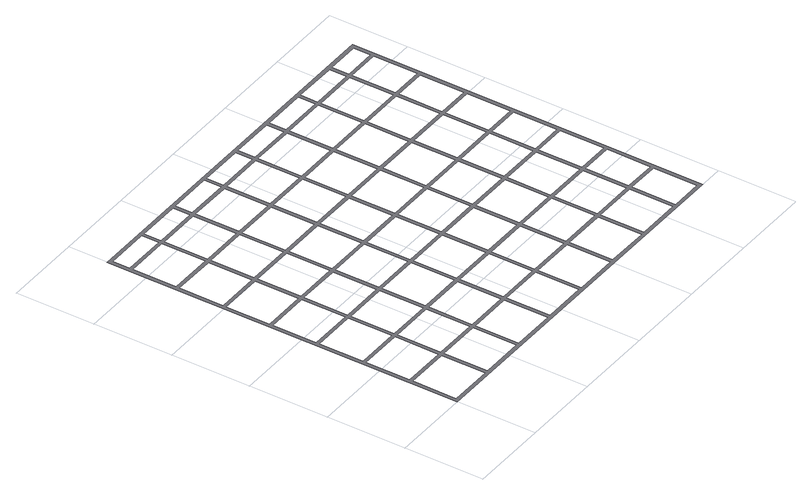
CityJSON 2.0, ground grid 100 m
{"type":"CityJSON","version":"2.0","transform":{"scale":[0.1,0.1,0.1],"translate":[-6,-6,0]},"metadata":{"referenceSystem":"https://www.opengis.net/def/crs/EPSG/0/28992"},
"CityObjects":{
"road1":{"type":"Road","geometry":[{"type":"MultiSurface","lod":"1","boundaries":[[[0,1,2,3],[4,5,6,7],[8,9,10,11],[12,13,14,15],[16,17,18,19],[20,21,22,23],[24,25,26,27],[28,29,30,31],[32,33,34,35],[36,37,38,39],[40,41,42,43],[44,45,46,47],[48,49,50,51],[52,53,54,55],[56,57,58,59],[60,61,62,63],[64,65,66,67],[68,69,70,71],[72,73,74,75],[76,77,78,79],[80,81,82,83],[84,85,86,87],[88,89,90,91],[92,93,94,95],[96,97,98,99],[100,101,102,103],[104,105,106,107],[108,109,110,111],[112,113,114,115],[116,117,118,119],[120,121,122,123],[124,125,126,127],[128,129,130,131],[132,133,134,135],[136,137,138,139],[140,141,142,143],[144,145,146,147],[148,149,150,151],[152,153,154,155],[156,157,158,159],[160,161,162,163],[164,165,166,167],[168,169,170,171],[172,173,174,175],[176,177,178,179],[180,181,182,183],[184,185,186,187],[188,189,190,191],[192,193,194,195],[196,197,198,199],[200,201,202,203],[204,205,206,207],[208,209,210,211],[212,213,214,215],[216,217,218,219],[220,221,222,223],[224,225,226,227],[228,229,230,231],[232,233,234,235],[236,237,238,239],[240,241,242,243],[244,245,246,247],[248,249,250,251],[252,253,254,255],[256,257,258,259]]]}]}
},
"vertices":[
[4710,0,0],[4710,4510,0],[0,4510,0],[0,0,0],[50,600,0],[600,600,0],[600,50,0],[50,50,0],[50,1200,0],[600,1200,0],[600,650,0],[50,650,0],[50,1800,0],[600,1800,0],[600,1250,0],[50,1250,0],[50,2400,0],[600,2400,0],[600,1850,0],[50,1850,0],[50,3000,0],[600,3000,0],[600,2450,0],[50,2450,0],[50,3600,0],[600,3600,0],[600,3050,0],[50,3050,0],[50,4200,0],[600,4200,0],[600,3650,0],[50,3650,0],[50,4460,0],[600,4460,0],[600,4250,0],[50,4250,0],[650,600,0],[1200,600,0],[1200,50,0],[650,50,0],[650,1200,0],[1200,1200,0],[1200,650,0],[650,650,0],[650,1800,0],[1200,1800,0],[1200,1250,0],[650,1250,0],[650,2400,0],[1200,2400,0],[1200,1850,0],[650,1850,0],[650,3000,0],[1200,3000,0],[1200,2450,0],[650,2450,0],[650,3600,0],[1200,3600,0],[1200,3050,0],[650,3050,0],[650,4200,0],[1200,4200,0],[1200,3650,0],[650,3650,0],[650,4460,0],[1200,4460,0],[1200,4250,0],[650,4250,0],[1250,600,0],[1800,600,0],[1800,50,0],[1250,50,0],[1250,1200,0],[1800,1200,0],[1800,650,0],[1250,650,0],[1250,1800,0],[1800,1800,0],[1800,1250,0],[1250,1250,0],[1250,2400,0],[1800,2400,0],[1800,1850,0],[1250,1850,0],[1250,3000,0],[1800,3000,0],[1800,2450,0],[1250,2450,0],[1250,3600,0],[1800,3600,0],[1800,3050,0],[1250,3050,0],[1250,4200,0],[1800,4200,0],[1800,3650,0],[1250,3650,0],[1250,4460,0],[1800,4460,0],[1800,4250,0],[1250,4250,0],[1850,600,0],[2400,600,0],[2400,50,0],[1850,50,0],[1850,1200,0],[2400,1200,0],[2400,650,0],[1850,650,0],[1850,1800,0],[2400,1800,0],[2400,1250,0],[1850,1250,0],[1850,2400,0],[2400,2400,0],[2400,1850,0],[1850,1850,0],[1850,3000,0],[2400,3000,0],[2400,2450,0],[1850,2450,0],[1850,3600,0],[2400,3600,0],[2400,3050,0],[1850,3050,0],[1850,4200,0],[2400,4200,0],[2400,3650,0],[1850,3650,0],[1850,4460,0],[2400,4460,0],[2400,4250,0],[1850,4250,0],[2450,600,0],[3000,600,0],[3000,50,0],[2450,50,0],[2450,1200,0],[3000,1200,0],[3000,650,0],[2450,650,0],[2450,1800,0],[3000,1800,0],[3000,1250,0],[2450,1250,0],[2450,2400,0],[3000,2400,0],[3000,1850,0],[2450,1850,0],[2450,3000,0],[3000,3000,0],[3000,2450,0],[2450,2450,0],[2450,3600,0],[3000,3600,0],[3000,3050,0],[2450,3050,0],[2450,4200,0],[3000,4200,0],[3000,3650,0],[2450,3650,0],[2450,4460,0],[3000,4460,0],[3000,4250,0],[2450,4250,0],[3050,600,0],[3600,600,0],[3600,50,0],[3050,50,0],[3050,1200,0],[3600,1200,0],[3600,650,0],[3050,650,0],[3050,1800,0],[3600,1800,0],[3600,1250,0],[3050,1250,0],[3050,2400,0],[3600,2400,0],[3600,1850,0],[3050,1850,0],[3050,3000,0],[3600,3000,0],[3600,2450,0],[3050,2450,0],[3050,3600,0],[3600,3600,0],[3600,3050,0],[3050,3050,0],[3050,4200,0],[3600,4200,0],[3600,3650,0],[3050,3650,0],[3050,4460,0],[3600,4460,0],[3600,4250,0],[3050,4250,0],[3650,600,0],[4200,600,0],[4200,50,0],[3650,50,0],[3650,1200,0],[4200,1200,0],[4200,650,0],[3650,650,0],[3650,1800,0],[4200,1800,0],[4200,1250,0],[3650,1250,0],[3650,2400,0],[4200,2400,0],[4200,1850,0],[3650,1850,0],[3650,3000,0],[4200,3000,0],[4200,2450,0],[3650,2450,0],[3650,3600,0],[4200,3600,0],[4200,3050,0],[3650,3050,0],[3650,4200,0],[4200,4200,0],[4200,3650,0],[3650,3650,0],[3650,4460,0],[4200,4460,0],[4200,4250,0],[3650,4250,0],[4250,600,0],[4660,600,0],[4660,50,0],[4250,50,0],[4250,1200,0],[4660,1200,0],[4660,650,0],[4250,650,0],[4250,1800,0],[4660,1800,0],[4660,1250,0],[4250,1250,0],[4250,2400,0],[4660,2400,0],[4660,1850,0],[4250,1850,0],[4250,3000,0],[4660,3000,0],[4660,2450,0],[4250,2450,0],[4250,3600,0],[4660,3600,0],[4660,3050,0],[4250,3050,0],[4250,4200,0],[4660,4200,0],[4660,3650,0],[4250,3650,0],[4250,4460,0],[4660,4460,0],[4660,4250,0],[4250,4250,0]
]}
